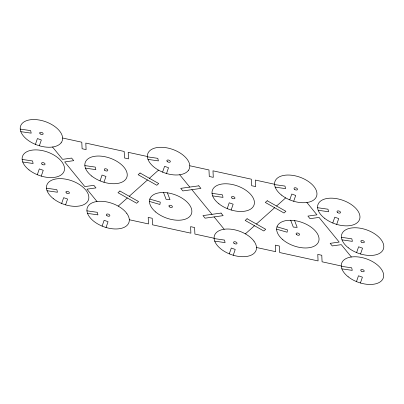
<?xml version="1.0" encoding="UTF-8"?>
<svg xmlns="http://www.w3.org/2000/svg" width="404" height="404" viewBox="0 0 404 404"><rect width="100%" height="100%" fill="white"/><g stroke="black" fill="none" stroke-linecap="round" stroke-linejoin="round"><path stroke-width="0.61" d="M35.411 144.379L37.415 138.567L41.349 139.956L39.34 145.773M37.314 174.725L39.324 168.912L43.258 170.306L41.248 176.119M61.645 203.47L63.655 197.657L67.589 199.046L65.579 204.863M100.035 180.871L102.045 175.058L105.979 176.447L103.969 182.265M102.116 226.109L104.121 220.296L108.055 221.69L106.045 227.502M162.585 172.124L164.595 166.307L168.529 167.7L166.519 173.513M227.215 208.616L229.219 202.798L233.153 204.192L231.149 210.004M229.29 253.853L231.3 248.041L235.234 249.43L233.224 255.247M289.764 199.864L291.769 194.051L295.703 195.445L293.698 201.258M332.765 222.998L334.775 217.185L338.709 218.579L336.699 224.392M356.601 252.596L358.611 246.783L362.545 248.177L360.535 253.99M356.469 281.598L358.474 275.786L362.408 277.174L360.403 282.987M118.195 206.121L127.321 197.98M129.224 196.278L147.475 179.982M149.379 178.285L158.504 170.14M245.374 233.866L254.495 225.725M256.404 224.023L274.654 207.727M276.558 206.025L285.684 197.884M20.23 129.093L30.623 130.598L31.214 133.153L20.821 131.648M147.409 156.838L157.802 158.343L158.388 160.898L147.995 159.393M274.584 184.583L284.977 186.082L285.567 188.638L275.174 187.133M84.855 165.584L95.253 167.089L95.839 169.645L85.446 168.14M22.139 159.439L32.532 160.944L33.123 163.499L22.725 161.994M317.589 207.712L327.982 209.216L328.573 211.772L318.175 210.267M212.034 193.329L222.427 194.834L223.018 197.389L212.625 195.884M46.47 188.183L56.863 189.688L57.454 192.243L47.056 190.738M341.425 237.31L351.818 238.814L352.409 241.37L342.011 239.865M86.936 210.822L97.329 212.327L97.919 214.883L87.527 213.378M214.115 238.567L224.508 240.072L225.094 242.627L214.701 241.122M341.289 266.312L351.682 267.817L352.273 270.372L341.88 268.867M62.615 138.022L81.8 142.203L82.098 148.738L86.103 149.611L85.805 143.077L124.19 151.455L124.493 157.984L128.497 158.858L128.194 152.328L147.384 156.51M189.789 165.761L208.974 169.948L209.277 176.482L213.282 177.356L212.984 170.821L251.369 179.194L251.667 185.729L255.676 186.603L255.373 180.068L274.558 184.254M129.32 219.751L148.505 223.937L148.202 217.403L152.212 218.276L152.51 224.811L190.895 233.184L190.597 226.649L194.602 227.523L194.905 234.057L214.09 238.244M256.495 247.495L275.68 251.677L275.382 245.147L279.386 246.021L279.689 252.55L318.074 260.928L317.776 254.394L321.781 255.267L322.079 261.802L341.264 265.984M276.998 226.826L287.461 229.871L287.098 232.219L276.634 229.174M149.818 199.086L160.282 202.131L159.918 204.474L149.455 201.429M306.883 202.505L316.948 214.837L307.919 216.1L310.019 218.675L319.049 217.413L339.183 242.082L330.154 243.344L332.255 245.92L341.284 244.657L351.349 256.984M179.709 174.765L189.769 187.092M191.87 189.668L212.004 214.337M214.105 216.913L224.169 229.24M52.53 147.021L62.595 159.348L71.624 158.085L73.725 160.661L64.696 161.923L84.83 186.592L93.859 185.33L95.96 187.905L86.931 189.168L96.995 201.5M294.587 220.579L297.172 227.396L293.289 227.083L290.698 220.266M167.407 192.839L169.993 199.652L166.11 199.339L163.524 192.526M61.1 142.834L60.61 143.41A22.089 12.413 19.7 0 1 32.562 143.061L32.33 142.94A22.089 12.413 19.7 0 1 22.058 123.543A22.089 12.413 19.7 0 1 49.697 123.447A22.089 12.413 19.7 0 1 61.1 142.834M188.279 170.579L187.749 171.19A22.089 12.413 19.7 0 1 151.384 164.65A22.089 12.413 19.7 0 1 166.004 147.697A22.089 12.413 19.7 0 1 188.279 170.579M119.892 191.011L117.988 192.708L136.653 203.247L138.557 201.546L119.892 191.011M140.052 173.013L138.148 174.715L156.808 185.254L158.711 183.552L140.052 173.013M247.071 218.751L245.167 220.453L263.827 230.992L265.731 229.29L247.071 218.751M267.226 200.758L265.322 202.46L283.987 212.994L285.891 211.297L267.226 200.758M198.803 185.83L180.739 188.355L182.84 190.93L200.904 188.405L198.803 185.83M221.038 213.075L202.975 215.6L205.075 218.175L223.139 215.65L221.038 213.075M253.949 241.112L253.909 241.057A22.084 12.413 19.7 0 0 217.418 231.704A22.084 12.413 19.7 0 0 233.906 255.439A22.084 12.413 19.7 0 0 254.505 241.915L253.949 241.112M126.775 213.368L126.735 213.317A22.084 12.413 19.7 0 0 90.238 203.959A22.084 12.413 19.7 0 0 106.727 227.694A22.084 12.413 19.7 0 0 127.326 214.171L126.775 213.368M167.352 161.605A1.823 1.025 19.7 0 0 170.281 161.807A1.823 1.025 19.7 0 0 168.125 159.994A1.823 1.025 19.7 0 0 167.352 161.605M231.982 198.096A1.823 1.025 19.7 0 0 234.911 198.298A1.823 1.025 19.7 0 0 232.754 196.49A1.823 1.025 19.7 0 0 231.982 198.096M294.531 189.35A1.823 1.025 19.7 0 0 297.46 189.552A1.823 1.025 19.7 0 0 295.304 187.744A1.823 1.025 19.7 0 0 294.531 189.35M337.532 212.484A1.823 1.025 19.7 0 0 340.461 212.686A1.823 1.025 19.7 0 0 338.305 210.873A1.823 1.025 19.7 0 0 337.532 212.484M361.368 242.082A1.823 1.025 19.7 0 0 364.297 242.284A1.823 1.025 19.7 0 0 362.141 240.476A1.823 1.025 19.7 0 0 361.368 242.082M361.237 271.079A1.823 1.025 19.7 0 0 364.166 271.281A1.823 1.025 19.7 0 0 362.009 269.473A1.823 1.025 19.7 0 0 361.237 271.079M296.607 234.588A1.823 1.025 19.7 0 0 299.536 234.79A1.823 1.025 19.7 0 0 297.379 232.982A1.823 1.025 19.7 0 0 296.607 234.588M234.057 243.334A1.823 1.025 19.7 0 0 236.986 243.541A1.823 1.025 19.7 0 0 234.83 241.728A1.823 1.025 19.7 0 0 234.057 243.334M169.433 206.848A1.823 1.025 19.7 0 0 172.362 207.05A1.823 1.025 19.7 0 0 170.205 205.237A1.823 1.025 19.7 0 0 169.433 206.848M104.803 170.357A1.823 1.025 19.7 0 0 107.732 170.559A1.823 1.025 19.7 0 0 105.575 168.746A1.823 1.025 19.7 0 0 104.803 170.357M40.173 133.86A1.823 1.025 19.7 0 0 43.102 134.062A1.823 1.025 19.7 0 0 40.945 132.249A1.823 1.025 19.7 0 0 40.173 133.86M42.082 164.211A1.823 1.025 19.7 0 0 45.011 164.413A1.823 1.025 19.7 0 0 42.854 162.6A1.823 1.025 19.7 0 0 42.082 164.211M66.413 192.95A1.823 1.025 19.7 0 0 69.347 193.157A1.823 1.025 19.7 0 0 67.185 191.344A1.823 1.025 19.7 0 0 66.413 192.95M106.878 215.595A1.823 1.025 19.7 0 0 109.812 215.797A1.823 1.025 19.7 0 0 107.651 213.984A1.823 1.025 19.7 0 0 106.878 215.595M53.343 198.657A22.084 12.413 19.7 0 0 88.36 200.137A22.084 12.413 19.7 0 0 61.241 178.654A22.084 12.413 19.7 0 0 53.343 198.657M29.012 169.912A22.084 12.413 19.7 0 0 64.029 171.397A22.084 12.413 19.7 0 0 36.91 149.909A22.084 12.413 19.7 0 0 29.012 169.912M324.462 218.19A22.084 12.413 19.7 0 0 359.479 219.67A22.084 12.413 19.7 0 0 332.361 198.182A22.084 12.413 19.7 0 0 324.462 218.19M348.299 247.788A22.084 12.413 19.7 0 0 383.315 249.268A22.084 12.413 19.7 0 0 356.197 227.78A22.084 12.413 19.7 0 0 348.299 247.788M348.162 276.785A22.084 12.413 19.7 0 0 383.184 278.265A22.084 12.413 19.7 0 0 356.065 256.782A22.084 12.413 19.7 0 0 348.162 276.785M281.457 195.056A22.084 12.413 19.7 0 0 316.478 196.536A22.084 12.413 19.7 0 0 289.355 175.053A22.084 12.413 19.7 0 0 281.457 195.056M91.728 176.058A22.084 12.413 19.7 0 0 126.75 177.538A22.084 12.413 19.7 0 0 99.631 156.055A22.084 12.413 19.7 0 0 91.728 176.058M282.84 239.724A22.084 12.413 19.7 0 0 318.327 242.294A22.084 12.413 19.7 0 0 292.36 220.342A22.084 12.413 19.7 0 0 282.84 239.724M155.661 211.984A22.084 12.413 19.7 0 0 191.148 214.549A22.084 12.413 19.7 0 0 165.18 192.597A22.084 12.413 19.7 0 0 155.661 211.984M218.907 203.803A22.084 12.413 19.7 0 0 253.929 205.282A22.084 12.413 19.7 0 0 226.806 183.8A22.084 12.413 19.7 0 0 218.907 203.803"/></g></svg>
